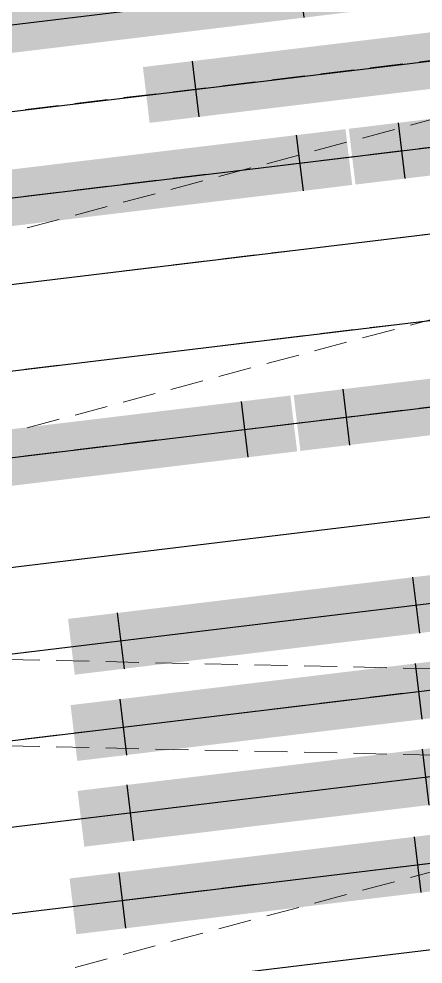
# Model space of a CAD drawing. Header units: metres. Extents: x -91 to 242, y 51 to 210.
# Drawn here: x 137.4 to 161.8, y 112.6 to 169.8 of the extents above; entities that cross this region are included whole.
import ezdxf

# ---------------------------------------------------------------- set-up
doc = ezdxf.new("R2010")
doc.units = ezdxf.units.M
doc.linetypes.add('HIDDEN', pattern=[3, 2, -1])
doc.layers.get('0').update_dxf_attribs({"color": 211})
doc.layers.add('3D_Tog', color=211, linetype='Continuous')
doc.layers.add('JBTOB_KO_SPO', color=2, linetype='Continuous', true_color=0xffff00)
doc.layers.add('NO_Hjelpelinje', color=12, linetype='HIDDEN', lineweight=0, plot=False)

# ---------------------------------------------------------------- blocks, each defined once
blk = doc.blocks.new('*Z174', base_point=(157.61, 145.776, 2.45))
at = {"color": 2}
for p, q in [((148.471, 146.385), (148.878, 143.009)), ((142.315, 145.642), (142.723, 142.266))]:
    blk.add_line(p, q, dxfattribs=at)
at = {"color": 6}
blk.add_line((145.498, 144.314), (145.696, 144.338), dxfattribs=at)
at = {"color": 4, "transparency": 33554522, "const_width": 3.4}
for points in [[(169.523, 147.215), (145.696, 144.338)], [(145.498, 144.314), (121.671, 141.436)]]:
    blk.add_lwpolyline(points, dxfattribs=at)
blk = doc.blocks.new('*Z184', base_point=(136.041, 169.36, 2.45))
at = {"color": 2}
for p, q in [((120.747, 169.225), (121.154, 165.85)), ((102.876, 167.067), (103.284, 163.692))]:
    blk.add_line(p, q, dxfattribs=at)
at = {"color": 4, "transparency": 33554522, "const_width": 3.4}
blk.add_lwpolyline([(123.929, 167.897), (100.102, 165.02)], dxfattribs=at)
blk = doc.blocks.new('*Z185', base_point=(136.464, 164.174, 2.45))
at = {"color": 2}
for p, q in [((121.17, 164.039), (121.577, 160.663)), ((103.3, 161.88), (103.707, 158.505))]:
    blk.add_line(p, q, dxfattribs=at)
at = {"color": 4, "transparency": 33554522, "const_width": 3.4}
blk.add_lwpolyline([(124.352, 162.711), (100.525, 159.833)], dxfattribs=at)
blk = doc.blocks.new('*Z186', base_point=(135.982, 158.878, 2.45))
at = {"color": 2}
for p, q in [((126.843, 159.486), (127.251, 156.111)), ((120.688, 158.743), (121.095, 155.367)), ((102.818, 156.584), (103.225, 153.209))]:
    blk.add_line(p, q, dxfattribs=at)
at = {"color": 6}
blk.add_line((123.87, 157.415), (124.068, 157.439), dxfattribs=at)
at = {"color": 4, "transparency": 33554522, "const_width": 3.4}
for points in [[(147.895, 160.316), (124.068, 157.439)], [(123.87, 157.415), (100.043, 154.537)]]:
    blk.add_lwpolyline(points, dxfattribs=at)
blk = doc.blocks.new('*Z183', base_point=(135.888, 174.58, 2.45))
at = {"color": 2}
for p, q in [((120.594, 174.445), (121.001, 171.069)), ((102.724, 172.286), (103.131, 168.911))]:
    blk.add_line(p, q, dxfattribs=at)
at = {"color": 4, "transparency": 33554522, "const_width": 3.4}
blk.add_lwpolyline([(123.776, 173.117), (99.949, 170.239)], dxfattribs=at)

msp = doc.modelspace()

# ---------------------------------------------------------------- linework, layer by layer
at = {"layer": 'JBTOB_KO_SPO', "flags": 128}
for points in [[(28.372, 154.432, -0.035473), (54.819, 159.55), (224.42, 180.035)], [(-7.116, 144.91, -0.035489), (19.331, 150.029), (225.043, 174.872)], [(-73.082, 133.627, -0.035489), (-46.176, 134.953), (-35.582, 134.757, 0.034697), (-9.278, 136.095), (226.29, 164.547)], [(30.392, 137.572, 0.035366), (57.313, 138.9), (226.914, 159.385)], [(-6.1, 136.479, -0.035489), (20.806, 137.806), (67.157, 136.777, 0.035493), (94.065, 138.102), (227.537, 154.222)]]:
    msp.add_lwpolyline(points, format="xyb", dxfattribs=at)
for points in [[(-91.273, 131.429), (225.667, 169.71)], [(81.45, 129.93), (228.329, 147.67)], [(82.073, 124.767), (228.952, 142.508)], [(82.697, 119.605), (229.576, 137.345)], [(83.32, 114.442), (230.199, 132.183)], [(83.944, 109.28), (230.823, 127.02)], [(84.567, 104.117), (231.446, 121.858)]]:
    msp.add_lwpolyline(points, dxfattribs=at)
at = {"layer": 'NO_Hjelpelinje'}
for p, direction in [((80.032, 141.644), (0.9658414, 0.2591339)), ((90.978, 158.68), (-0.9927848, -0.1199098)), ((81.45, 129.929), (0.9658414, 0.2591339)), ((89.537, 153.268), (-0.9927848, -0.1199098)), ((89.034, 147.969), (-0.9927848, -0.1199098)), ((88.156, 142.625), (-0.9927848, -0.1199098)), ((86.714, 137.214), (-0.9927848, -0.1199098)), ((89.946, 130.956), (-0.9927848, -0.1199098)), ((88.693, 125.567), (-0.9927848, -0.1199098)), ((85.359, 97.565), (0.9658414, 0.2591339)), ((89.316, 120.404), (-0.9927848, -0.1199098)), ((64.133, 132.637), (0.9997652, -0.0216671)), ((89.001, 115.128), (-0.9927848, -0.1199098)), ((51.259, 127.693), (0.9997652, -0.0216671)), ((89.625, 109.966), (-0.9927848, -0.1199098)), ((94.753, 105.348), (-0.9927848, -0.1199098))]:
    msp.add_xline(p, direction, dxfattribs=at)

# ---------------------------------------------------------------- block references
at = {"layer": '3D_Tog'}
for name, p in [('*Z184', (169.527, 173.405, 2.45)), ('*Z185', (181.038, 169.557, 2.45)), ('*Z186', (169.468, 162.922, 2.45)), ('*Z174', (166.135, 146.806, 2.45)), ('*Z183', (176.508, 136.173, 2.45)), ('*Z184', (176.661, 130.954, 2.45)), ('*Z185', (177.084, 125.767, 2.45)), ('*Z186', (176.602, 120.471, 2.45))]:
    msp.add_blockref(name, p, dxfattribs=at)

doc.saveas('drawing.dxf')
